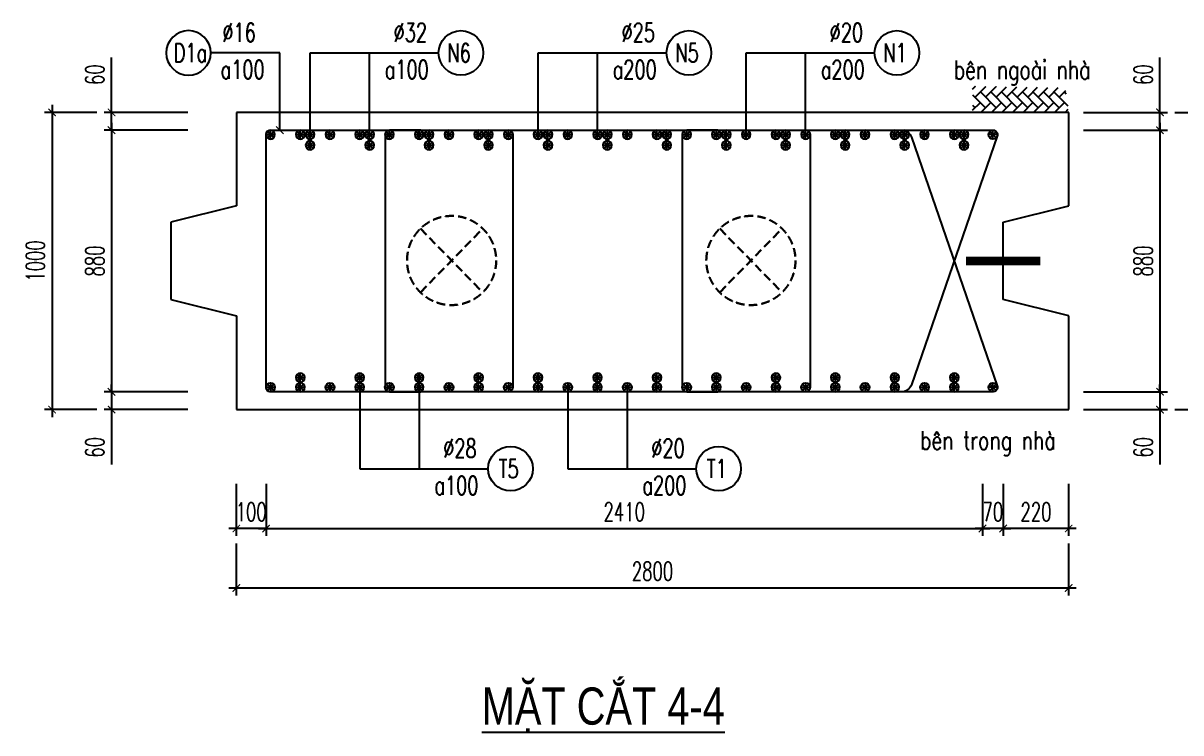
# Model space of a CAD drawing. Header units: millimetres. Extents: x -143483 to 1166745, y -1448440 to -1202244.
# Drawn here: x 178778 to 194356, y -1245921 to -1236370 of the extents above; entities that cross this region are included whole.
import ezdxf
from ezdxf.enums import TextEntityAlignment as Align

# ---------------------------------------------------------------- set-up
doc = ezdxf.new("R2010")
doc.units = ezdxf.units.MM
doc.header["$LTSCALE"] = 30
doc.header["$PDMODE"] = 3
doc.linetypes.add('DASHED', pattern=[19.05, 12.7, -6.35])
doc.layers.get('0').update_dxf_attribs({"lineweight": 9})
doc.layers.get('Defpoints').update_dxf_attribs({"lineweight": 9})
for name, color, linetype in [('ccu11-Cotthep', 9, 'Continuous'), ('ccu11-Dim', 8, 'Continuous'), ('ccu11-Hatch', 8, 'Continuous'), ('ccu11-Text', 31, 'Continuous'), ('ccu11-Thay', 7, 'Continuous'), ('ccu11-Thep', 4, 'Continuous'), ('ccu11-Thep doc', 4, 'Continuous'), ('ccu11-Thepdai', 6, 'Continuous')]:
    doc.layers.add(name, color=color, linetype=linetype)
doc.layers.add('ccu11-Khuat', color=9, linetype='DASHED', lineweight=30)
doc.layers.add('Vicom_thep doc', color=1, linetype='Continuous', lineweight=35)
doc.styles.add('ccu11-dim', font='vnsimli.shx', dxfattribs={"width": 0.65, "bigfont": 'bigfont.shx'})
doc.styles.add('ccu11-VnAvH-B', font='VHAVANB.TTF')
doc.styles.add('ccu11-vnsimli', font='vnsimli.shx', dxfattribs={"width": 0.8, "bigfont": 'vns.shx'})
doc.styles.add('ccu11-vnsimple', font='vnsimple.shx', dxfattribs={"bigfont": 'bigfont.shx'})
doc.styles.add('ccu11_simli', font='vnsimli.shx', dxfattribs={"width": 0.8})
doc.dimstyles.new('ccu11-100', dxfattribs={"dimscale": 100, "dimtxt": 2.5, "dimasz": 1, "dimexe": 1, "dimexo": 2, "dimgap": 1, "dimtad": 1, "dimdec": 0, "dimdsep": 46, "dimtxsty": 'ccu11-dim', "dimblk": 'ARCHTICK', "dimcen": -1, "dimdle": 1, "dimclrd": 256, "dimclre": 256, "dimclrt": 3, "dimadec": 0, "dimazin": 2, "dimtfac": 0.1, "dimtdec": 0, "dimtmove": 0, "dimatfit": 1, "dimldrblk": 'ARCHTICK', "dimfxl": 0, "dimtvp": 0.833333, "dimtolj": 1, "dimtzin": 12, "dimarcsym": 0})
doc.dimstyles.new('ccu11-100x4', dxfattribs={"dimscale": 100, "dimtxt": 2.5, "dimasz": 1, "dimexe": 1, "dimexo": 2, "dimgap": 1, "dimtad": 1, "dimdec": 0, "dimlfac": 0.25, "dimdsep": 46, "dimtxsty": 'ccu11-dim', "dimblk": 'ARCHTICK', "dimcen": -1, "dimdle": 1, "dimclrd": 256, "dimclre": 256, "dimclrt": 3, "dimadec": 0, "dimazin": 2, "dimtfac": 0.1, "dimtdec": 0, "dimtmove": 0, "dimatfit": 1, "dimldrblk": 'ARCHTICK', "dimfxl": 0, "dimtvp": 0.833333, "dimtolj": 1, "dimtzin": 12, "dimarcsym": 0})

# ---------------------------------------------------------------- blocks, each defined once
blk = doc.blocks.new('MCT')
at = {"ltscale": 0.005}
for p, q in [((-0.49, 0), (0.49, 0)), ((0.35, -0.35), (-0.35, 0.35)), ((-0.35, -0.35), (0.35, 0.35)), ((0, -0.49), (0, 0.49))]:
    blk.add_line(p, q, dxfattribs=at)
blk.add_circle((0, 0), 0.492, dxfattribs=at)
blk = doc.blocks.new('*U2342')
at = {"layer": 'ccu11-Thep doc', "xscale": -121.9200000001001, "yscale": 121.9200000001001, "zscale": 121.92, "rotation": 270}
blk.add_blockref('MCT', (0, 0), dxfattribs=at)
blk = doc.blocks.new('*U2343')
at = {"layer": 'ccu11-Thep doc', "color": 0, "linetype": 'ByBlock', "lineweight": -2, "transparency": 16777216}
for p in [(0, 0), (800, 0), (1600, 0), (2400, 0), (3200, 0), (4000, 0), (4800, 0), (5600, 0), (6400, 0), (7200, 0), (8000, 0), (8800, 0)]:
    blk.add_blockref('*U2342', p, dxfattribs=at)
blk = doc.blocks.new('*U2344')
at = {"layer": 'ccu11-Thep doc', "xscale": -121.9200000001001, "yscale": 121.9200000001001, "zscale": 121.92, "rotation": 270}
blk.add_blockref('MCT', (0, 0), dxfattribs=at)
blk = doc.blocks.new('*U2345')
at = {"layer": 'ccu11-Thep doc', "color": 0, "linetype": 'ByBlock', "lineweight": -2, "transparency": 16777216}
for p in [(0, 0), (800, 0), (1600, 0), (2400, 0), (3200, 0), (4000, 0), (4800, 0), (5600, 0), (6400, 0), (7200, 0), (8000, 0), (8800, 0)]:
    blk.add_blockref('*U2344', p, dxfattribs=at)
blk = doc.blocks.new('_ARCHTICK')
at = {"color": 0, "linetype": 'ByBlock', "const_width": 0.15}
blk.add_lwpolyline([(-0.5, -0.5), (0.5, 0.5)], dxfattribs=at)
blk = doc.blocks.new('*D2500')
at = {"layer": 'ccu11-Dim', "linetype": 'ByBlock', "lineweight": -2, "ltscale": 30, "transparency": 16777216}
for p, q in [((179967, -1237571), (179967, -1236831)), ((180995, -1237571), (179867, -1237571)), ((179967, -1237811), (179967, -1237571)), ((180995, -1237811), (179867, -1237811)), ((179967, -1237811), (179967, -1237911))]:
    blk.add_line(p, q, dxfattribs=at)
at = {"layer": 'Defpoints', "color": 0, "linetype": 'ByBlock', "ltscale": 30, "transparency": 16777216}
for p in [(181195, -1237571), (179967, -1237811), (181195, -1237811)]:
    blk.add_point(p, dxfattribs=at)
at = {"layer": 'ccu11-Dim', "linetype": 'ByBlock', "lineweight": -2, "ltscale": 30, "transparency": 16777216, "xscale": 100, "yscale": 100, "zscale": 100}
for p, rotation in [((179967, -1237571), 270), ((179967, -1237811), 90)]:
    blk.add_blockref('_ARCHTICK', p, dxfattribs=dict(at, rotation=rotation))
at = {"layer": 'ccu11-Dim', "color": 3, "linetype": 'ByBlock', "ltscale": 30, "transparency": 16777216, "insert": (179742, -1237063), "char_height": 250, "attachment_point": 5, "rotation": 90, "style": 'ccu11-dim'}
blk.add_mtext('\\A1;60', dxfattribs=at)
blk = doc.blocks.new('*D2501')
at = {"layer": 'ccu11-Dim', "linetype": 'ByBlock', "lineweight": -2, "ltscale": 30, "transparency": 16777216}
for p, q in [((180995, -1237811), (179867, -1237811)), ((179967, -1237711), (179967, -1241431)), ((180995, -1241331), (179867, -1241331))]:
    blk.add_line(p, q, dxfattribs=at)
at = {"layer": 'Defpoints', "color": 0, "linetype": 'ByBlock', "ltscale": 30, "transparency": 16777216}
for p in [(181195, -1237811), (179967, -1241331), (181195, -1241331)]:
    blk.add_point(p, dxfattribs=at)
at = {"layer": 'ccu11-Dim', "linetype": 'ByBlock', "lineweight": -2, "ltscale": 30, "transparency": 16777216, "xscale": 100, "yscale": 100, "zscale": 100}
for p, rotation in [((179967, -1237811), 90), ((179967, -1241331), 270)]:
    blk.add_blockref('_ARCHTICK', p, dxfattribs=dict(at, rotation=rotation))
at = {"layer": 'ccu11-Dim', "color": 3, "linetype": 'ByBlock', "ltscale": 30, "transparency": 16777216, "insert": (179742, -1239571), "char_height": 250, "attachment_point": 5, "rotation": 90, "style": 'ccu11-dim'}
blk.add_mtext('\\A1;880', dxfattribs=at)
blk = doc.blocks.new('*D2502')
at = {"layer": 'ccu11-Dim', "linetype": 'ByBlock', "lineweight": -2, "ltscale": 30, "transparency": 16777216}
for p, q in [((179967, -1241331), (179967, -1241231)), ((180995, -1241331), (179867, -1241331)), ((179967, -1241331), (179967, -1241571)), ((180995, -1241571), (179867, -1241571)), ((179967, -1241571), (179967, -1242310))]:
    blk.add_line(p, q, dxfattribs=at)
at = {"layer": 'Defpoints', "color": 0, "linetype": 'ByBlock', "ltscale": 30, "transparency": 16777216}
for p in [(179967, -1241331), (181195, -1241331), (181195, -1241571)]:
    blk.add_point(p, dxfattribs=at)
at = {"layer": 'ccu11-Dim', "linetype": 'ByBlock', "lineweight": -2, "ltscale": 30, "transparency": 16777216, "xscale": 100, "yscale": 100, "zscale": 100}
for p, rotation in [((179967, -1241331), 270), ((179967, -1241571), 90)]:
    blk.add_blockref('_ARCHTICK', p, dxfattribs=dict(at, rotation=rotation))
at = {"layer": 'ccu11-Dim', "color": 3, "linetype": 'ByBlock', "ltscale": 30, "transparency": 16777216, "insert": (179742, -1242079), "char_height": 250, "attachment_point": 5, "rotation": 90, "style": 'ccu11-dim'}
blk.add_mtext('\\A1;60', dxfattribs=at)
blk = doc.blocks.new('*D2503')
at = {"layer": 'ccu11-Dim', "linetype": 'ByBlock', "lineweight": -2, "ltscale": 30, "transparency": 16777216}
for p, q in [((179167, -1237471), (179167, -1241671)), ((179767, -1237571), (179067, -1237571)), ((179767, -1241571), (179067, -1241571))]:
    blk.add_line(p, q, dxfattribs=at)
at = {"layer": 'Defpoints', "color": 0, "linetype": 'ByBlock', "ltscale": 30, "transparency": 16777216}
for p in [(179967, -1237571), (179167, -1241571), (179967, -1241571)]:
    blk.add_point(p, dxfattribs=at)
at = {"layer": 'ccu11-Dim', "linetype": 'ByBlock', "lineweight": -2, "ltscale": 30, "transparency": 16777216, "xscale": 100, "yscale": 100, "zscale": 100}
for p, rotation in [((179167, -1237571), 90), ((179167, -1241571), 270)]:
    blk.add_blockref('_ARCHTICK', p, dxfattribs=dict(at, rotation=rotation))
at = {"layer": 'ccu11-Dim', "color": 3, "linetype": 'ByBlock', "ltscale": 30, "transparency": 16777216, "insert": (178942, -1239571), "char_height": 250, "attachment_point": 5, "rotation": 90, "style": 'ccu11-dim'}
blk.add_mtext('\\A1;1000', dxfattribs=at)
blk = doc.blocks.new('*D2504')
at = {"layer": 'ccu11-Dim', "linetype": 'ByBlock', "lineweight": -2, "ltscale": 30, "transparency": 16777216}
for p, q in [((191966, -1242571), (191966, -1243271)), ((192846, -1242571), (192846, -1243271)), ((192946, -1243171), (191866, -1243171))]:
    blk.add_line(p, q, dxfattribs=at)
at = {"layer": 'Defpoints', "color": 0, "linetype": 'ByBlock', "ltscale": 30, "transparency": 16777216}
for p in [(191966, -1242371), (192846, -1242371), (191966, -1243171)]:
    blk.add_point(p, dxfattribs=at)
at = {"layer": 'ccu11-Dim', "linetype": 'ByBlock', "lineweight": -2, "ltscale": 30, "transparency": 16777216, "xscale": 100, "yscale": 100, "zscale": 100, "rotation": 180}
blk.add_blockref('_ARCHTICK', (191966, -1243171), dxfattribs=at)
at = {"layer": 'ccu11-Dim', "linetype": 'ByBlock', "lineweight": -2, "ltscale": 30, "transparency": 16777216, "xscale": 100, "yscale": 100, "zscale": 100}
blk.add_blockref('_ARCHTICK', (192846, -1243171), dxfattribs=at)
at = {"layer": 'ccu11-Dim', "color": 3, "linetype": 'ByBlock', "ltscale": 30, "transparency": 16777216, "insert": (192406, -1242946), "char_height": 250, "attachment_point": 5, "style": 'ccu11-dim'}
blk.add_mtext('\\A1;220', dxfattribs=at)
blk = doc.blocks.new('*D2505')
at = {"layer": 'ccu11-Dim', "linetype": 'ByBlock', "lineweight": -2, "ltscale": 30, "transparency": 16777216}
for p, q in [((181646, -1243371), (181646, -1244071)), ((192846, -1243371), (192846, -1244071)), ((181546, -1243971), (192946, -1243971))]:
    blk.add_line(p, q, dxfattribs=at)
at = {"layer": 'Defpoints', "color": 0, "linetype": 'ByBlock', "ltscale": 30, "transparency": 16777216}
for p in [(181646, -1243171), (192846, -1243171), (192846, -1243971)]:
    blk.add_point(p, dxfattribs=at)
at = {"layer": 'ccu11-Dim', "linetype": 'ByBlock', "lineweight": -2, "ltscale": 30, "transparency": 16777216, "xscale": 100, "yscale": 100, "zscale": 100, "rotation": 180}
blk.add_blockref('_ARCHTICK', (181646, -1243971), dxfattribs=at)
at = {"layer": 'ccu11-Dim', "linetype": 'ByBlock', "lineweight": -2, "ltscale": 30, "transparency": 16777216, "xscale": 100, "yscale": 100, "zscale": 100}
blk.add_blockref('_ARCHTICK', (192846, -1243971), dxfattribs=at)
at = {"layer": 'ccu11-Dim', "color": 3, "linetype": 'ByBlock', "ltscale": 30, "transparency": 16777216, "insert": (187246, -1243746), "char_height": 250, "attachment_point": 5, "style": 'ccu11-dim'}
blk.add_mtext('\\A1;2800', dxfattribs=at)
blk = doc.blocks.new('*D2506')
at = {"layer": 'ccu11-Dim', "linetype": 'ByBlock', "lineweight": -2, "ltscale": 30, "transparency": 16777216}
for p, q in [((191686, -1242571), (191686, -1243271)), ((191966, -1242571), (191966, -1243271)), ((191686, -1243171), (191586, -1243171)), ((191966, -1243171), (191686, -1243171)), ((191966, -1243171), (192066, -1243171))]:
    blk.add_line(p, q, dxfattribs=at)
at = {"layer": 'Defpoints', "color": 0, "linetype": 'ByBlock', "ltscale": 30, "transparency": 16777216}
for p in [(191686, -1242371), (191966, -1242371), (191686, -1243171)]:
    blk.add_point(p, dxfattribs=at)
at = {"layer": 'ccu11-Dim', "linetype": 'ByBlock', "lineweight": -2, "ltscale": 30, "transparency": 16777216, "xscale": 100, "yscale": 100, "zscale": 100}
blk.add_blockref('_ARCHTICK', (191686, -1243171), dxfattribs=at)
at = {"layer": 'ccu11-Dim', "linetype": 'ByBlock', "lineweight": -2, "ltscale": 30, "transparency": 16777216, "xscale": 100, "yscale": 100, "zscale": 100, "rotation": 180}
blk.add_blockref('_ARCHTICK', (191966, -1243171), dxfattribs=at)
at = {"layer": 'ccu11-Dim', "color": 3, "linetype": 'ByBlock', "ltscale": 30, "transparency": 16777216, "insert": (191826, -1242946), "char_height": 250, "attachment_point": 5, "style": 'ccu11-dim'}
blk.add_mtext('\\A1;70', dxfattribs=at)
blk = doc.blocks.new('*D2507')
at = {"layer": 'ccu11-Dim', "linetype": 'ByBlock', "lineweight": -2, "ltscale": 30, "transparency": 16777216}
for p, q in [((182046, -1242571), (182046, -1243271)), ((191686, -1242571), (191686, -1243271)), ((181946, -1243171), (191786, -1243171))]:
    blk.add_line(p, q, dxfattribs=at)
at = {"layer": 'Defpoints', "color": 0, "linetype": 'ByBlock', "ltscale": 30, "transparency": 16777216}
for p in [(182046, -1242371), (191686, -1242371), (191686, -1243171)]:
    blk.add_point(p, dxfattribs=at)
at = {"layer": 'ccu11-Dim', "linetype": 'ByBlock', "lineweight": -2, "ltscale": 30, "transparency": 16777216, "xscale": 100, "yscale": 100, "zscale": 100, "rotation": 180}
blk.add_blockref('_ARCHTICK', (182046, -1243171), dxfattribs=at)
at = {"layer": 'ccu11-Dim', "linetype": 'ByBlock', "lineweight": -2, "ltscale": 30, "transparency": 16777216, "xscale": 100, "yscale": 100, "zscale": 100}
blk.add_blockref('_ARCHTICK', (191686, -1243171), dxfattribs=at)
at = {"layer": 'ccu11-Dim', "color": 3, "linetype": 'ByBlock', "ltscale": 30, "transparency": 16777216, "insert": (186866, -1242946), "char_height": 250, "attachment_point": 5, "style": 'ccu11-dim'}
blk.add_mtext('\\A1;2410', dxfattribs=at)
blk = doc.blocks.new('*D2508')
at = {"layer": 'ccu11-Dim', "linetype": 'ByBlock', "lineweight": -2, "ltscale": 30, "transparency": 16777216}
for p, q in [((181646, -1242571), (181646, -1243271)), ((182046, -1242571), (182046, -1243271)), ((181646, -1243171), (181546, -1243171)), ((182046, -1243171), (181646, -1243171)), ((182046, -1243171), (182146, -1243171))]:
    blk.add_line(p, q, dxfattribs=at)
at = {"layer": 'Defpoints', "color": 0, "linetype": 'ByBlock', "ltscale": 30, "transparency": 16777216}
for p in [(181646, -1242371), (182046, -1242371), (181646, -1243171)]:
    blk.add_point(p, dxfattribs=at)
at = {"layer": 'ccu11-Dim', "linetype": 'ByBlock', "lineweight": -2, "ltscale": 30, "transparency": 16777216, "xscale": 100, "yscale": 100, "zscale": 100}
blk.add_blockref('_ARCHTICK', (181646, -1243171), dxfattribs=at)
at = {"layer": 'ccu11-Dim', "linetype": 'ByBlock', "lineweight": -2, "ltscale": 30, "transparency": 16777216, "xscale": 100, "yscale": 100, "zscale": 100, "rotation": 180}
blk.add_blockref('_ARCHTICK', (182046, -1243171), dxfattribs=at)
at = {"layer": 'ccu11-Dim', "color": 3, "linetype": 'ByBlock', "ltscale": 30, "transparency": 16777216, "insert": (181846, -1242946), "char_height": 250, "attachment_point": 5, "style": 'ccu11-dim'}
blk.add_mtext('\\A1;100', dxfattribs=at)
blk = doc.blocks.new('SHD')
at = {"layer": 'ccu11-Cotthep'}
blk.add_circle((300, 0), 300, dxfattribs=at)
at = {"layer": 'ccu11-Cotthep', "color": 31, "style": 'ccu11_simli', "width": 0.8}
blk.add_attdef('DK', text='', height=250, dxfattribs=at).set_placement((-101, 65), align=Align.BOTTOM_RIGHT)
blk.add_attdef('KH', text='', height=250, dxfattribs=at).set_placement((300, 0), align=Align.MIDDLE)
blk.add_attdef('KC', text='', height=250, dxfattribs=at).set_placement((-101, -142), align=Align.TOP_RIGHT)
blk = doc.blocks.new('*D2509')
at = {"layer": 'ccu11-Dim', "linetype": 'ByBlock', "lineweight": -2, "ltscale": 30, "transparency": 16777216}
for p, q in [((194075, -1237571), (194075, -1236831)), ((193046, -1237571), (194175, -1237571)), ((194075, -1237811), (194075, -1237571)), ((193046, -1237811), (194175, -1237811)), ((194075, -1237811), (194075, -1237911))]:
    blk.add_line(p, q, dxfattribs=at)
at = {"layer": 'Defpoints', "color": 0, "linetype": 'ByBlock', "ltscale": 30, "transparency": 16777216}
for p in [(192846, -1237571), (192846, -1237811), (194075, -1237811)]:
    blk.add_point(p, dxfattribs=at)
at = {"layer": 'ccu11-Dim', "linetype": 'ByBlock', "lineweight": -2, "ltscale": 30, "transparency": 16777216, "xscale": 100, "yscale": 100, "zscale": 100}
for p, rotation in [((194075, -1237571), 270), ((194075, -1237811), 90)]:
    blk.add_blockref('_ARCHTICK', p, dxfattribs=dict(at, rotation=rotation))
at = {"layer": 'ccu11-Dim', "color": 3, "linetype": 'ByBlock', "ltscale": 30, "transparency": 16777216, "insert": (193850, -1237063), "char_height": 250, "attachment_point": 5, "rotation": 90, "style": 'ccu11-dim'}
blk.add_mtext('\\A1;60', dxfattribs=at)
blk = doc.blocks.new('*D2510')
at = {"layer": 'ccu11-Dim', "linetype": 'ByBlock', "lineweight": -2, "ltscale": 30, "transparency": 16777216}
for p, q in [((193046, -1237811), (194175, -1237811)), ((194075, -1237711), (194075, -1241431)), ((193046, -1241331), (194175, -1241331))]:
    blk.add_line(p, q, dxfattribs=at)
at = {"layer": 'Defpoints', "color": 0, "linetype": 'ByBlock', "ltscale": 30, "transparency": 16777216}
for p in [(192846, -1237811), (192846, -1241331), (194075, -1241331)]:
    blk.add_point(p, dxfattribs=at)
at = {"layer": 'ccu11-Dim', "linetype": 'ByBlock', "lineweight": -2, "ltscale": 30, "transparency": 16777216, "xscale": 100, "yscale": 100, "zscale": 100}
for p, rotation in [((194075, -1237811), 90), ((194075, -1241331), 270)]:
    blk.add_blockref('_ARCHTICK', p, dxfattribs=dict(at, rotation=rotation))
at = {"layer": 'ccu11-Dim', "color": 3, "linetype": 'ByBlock', "ltscale": 30, "transparency": 16777216, "insert": (193850, -1239571), "char_height": 250, "attachment_point": 5, "rotation": 90, "style": 'ccu11-dim'}
blk.add_mtext('\\A1;880', dxfattribs=at)
blk = doc.blocks.new('*D2511')
at = {"layer": 'ccu11-Dim', "linetype": 'ByBlock', "lineweight": -2, "ltscale": 30, "transparency": 16777216}
for p, q in [((194075, -1241331), (194075, -1241231)), ((193046, -1241331), (194175, -1241331)), ((194075, -1241331), (194075, -1241571)), ((193046, -1241571), (194175, -1241571)), ((194075, -1241571), (194075, -1242310))]:
    blk.add_line(p, q, dxfattribs=at)
at = {"layer": 'Defpoints', "color": 0, "linetype": 'ByBlock', "ltscale": 30, "transparency": 16777216}
for p in [(192846, -1241331), (194075, -1241331), (192846, -1241571)]:
    blk.add_point(p, dxfattribs=at)
at = {"layer": 'ccu11-Dim', "linetype": 'ByBlock', "lineweight": -2, "ltscale": 30, "transparency": 16777216, "xscale": 100, "yscale": 100, "zscale": 100}
for p, rotation in [((194075, -1241331), 270), ((194075, -1241571), 90)]:
    blk.add_blockref('_ARCHTICK', p, dxfattribs=dict(at, rotation=rotation))
at = {"layer": 'ccu11-Dim', "color": 3, "linetype": 'ByBlock', "ltscale": 30, "transparency": 16777216, "insert": (193850, -1242079), "char_height": 250, "attachment_point": 5, "rotation": 90, "style": 'ccu11-dim'}
blk.add_mtext('\\A1;60', dxfattribs=at)
blk = doc.blocks.new('*D2512')
at = {"layer": 'ccu11-Dim', "linetype": 'ByBlock', "lineweight": -2, "ltscale": 30, "transparency": 16777216}
for p, q in [((194875, -1237471), (194875, -1241671)), ((194275, -1237571), (194975, -1237571)), ((194275, -1241571), (194975, -1241571))]:
    blk.add_line(p, q, dxfattribs=at)
at = {"layer": 'Defpoints', "color": 0, "linetype": 'ByBlock', "ltscale": 30, "transparency": 16777216}
for p in [(194075, -1237571), (194075, -1241571), (194875, -1241571)]:
    blk.add_point(p, dxfattribs=at)
at = {"layer": 'ccu11-Dim', "linetype": 'ByBlock', "lineweight": -2, "ltscale": 30, "transparency": 16777216, "xscale": 100, "yscale": 100, "zscale": 100}
for p, rotation in [((194875, -1237571), 90), ((194875, -1241571), 270)]:
    blk.add_blockref('_ARCHTICK', p, dxfattribs=dict(at, rotation=rotation))
at = {"layer": 'ccu11-Dim', "color": 3, "linetype": 'ByBlock', "ltscale": 30, "transparency": 16777216, "insert": (194650, -1239571), "char_height": 250, "attachment_point": 5, "rotation": 90, "style": 'ccu11-dim'}
blk.add_mtext('\\A1;1000', dxfattribs=at)
blk = doc.blocks.new('ccu11_block_thep')
at = {"layer": 'ccu11-Thep', "color": 3}
for p, q in [((-0.4, 0), (0.4, 0)), ((-0.28, 0.28), (0.28, -0.28)), ((0.28, 0.28), (-0.28, -0.28)), ((0, 0.4), (0, -0.4))]:
    blk.add_line(p, q, dxfattribs=at)
at = {"layer": 'ccu11-Thep', "color": 1, "const_width": 0.0667}
blk.add_lwpolyline([(-0.4, 0, 1), (0.4, 0, 1), (-0.4, 0, 1)], format="xyb", dxfattribs=at)
at = {"layer": 'ccu11-Thep', "color": 1}
blk.add_circle((0, 0), 0.4, dxfattribs=at)
blk = doc.blocks.new('*U2324')
at = {"layer": 'Vicom_thep doc', "xscale": -150, "yscale": 150, "zscale": 150, "rotation": 180}
blk.add_blockref('ccu11_block_thep', (0, 0), dxfattribs=at)
blk = doc.blocks.new('*U2325')
at = {"layer": 'ccu11-Thep doc', "color": 0, "linetype": 'ByBlock', "lineweight": -2, "transparency": 16777216}
for p in [(0, 0), (800, 0), (1600, 0), (2400, 0), (3200, 0), (4000, 0), (4800, 0), (5600, 0), (6400, 0), (7200, 0), (8000, 0), (8800, 0)]:
    blk.add_blockref('*U2324', p, dxfattribs=at)
blk = doc.blocks.new('*U2326')
at = {"layer": 'Vicom_thep doc', "xscale": -150, "yscale": 150, "zscale": 150, "rotation": 180}
blk.add_blockref('ccu11_block_thep', (0, 0), dxfattribs=at)
blk = doc.blocks.new('*U2327')
at = {"layer": 'ccu11-Thep doc', "color": 0, "linetype": 'ByBlock', "lineweight": -2, "transparency": 16777216}
for p in [(0, 0), (800, 0), (1600, 0), (2400, 0), (3200, 0), (4000, 0), (4800, 0), (5600, 0), (6400, 0), (7200, 0), (8000, 0), (8800, 0)]:
    blk.add_blockref('*U2326', p, dxfattribs=at)
blk = doc.blocks.new('*U2340')
at = {"layer": 'Vicom_thep doc', "xscale": -150, "yscale": 150, "zscale": 150, "rotation": 180}
blk.add_blockref('ccu11_block_thep', (0, 0), dxfattribs=at)
blk = doc.blocks.new('*U2341')
at = {"layer": 'ccu11-Thep doc', "color": 0, "linetype": 'ByBlock', "lineweight": -2, "transparency": 16777216}
for p in [(0, 0), (800, 0), (1600, 0), (2400, 0), (3200, 0), (4000, 0), (4800, 0), (5600, 0), (6400, 0), (7200, 0), (8000, 0), (8800, 0)]:
    blk.add_blockref('*U2340', p, dxfattribs=at)
blk = doc.blocks.new('*U2328')
at = {"layer": 'Vicom_thep doc', "xscale": -150, "yscale": 150, "zscale": 150, "rotation": 180}
blk.add_blockref('ccu11_block_thep', (0, 0), dxfattribs=at)
blk = doc.blocks.new('*U2329')
at = {"layer": 'ccu11-Thep doc', "color": 0, "linetype": 'ByBlock', "lineweight": -2, "transparency": 16777216}
for p in [(0, 0), (800, 0), (1600, 0), (2400, 0), (3200, 0), (4000, 0), (4800, 0), (5600, 0), (6400, 0), (7200, 0), (8000, 0), (8800, 0)]:
    blk.add_blockref('*U2328', p, dxfattribs=at)
blk = doc.blocks.new('*U2330')
at = {"layer": 'Vicom_thep doc', "xscale": -150, "yscale": 150, "zscale": 150, "rotation": 180}
blk.add_blockref('ccu11_block_thep', (0, 0), dxfattribs=at)
blk = doc.blocks.new('*U2331')
at = {"layer": 'ccu11-Thep doc', "color": 0, "linetype": 'ByBlock', "lineweight": -2, "transparency": 16777216}
for p in [(0, 0), (800, 0), (1600, 0), (2400, 0), (3200, 0), (4000, 0), (4800, 0), (5600, 0), (6400, 0), (7200, 0), (8000, 0), (8800, 0)]:
    blk.add_blockref('*U2330', p, dxfattribs=at)

msp = doc.modelspace()

# ---------------------------------------------------------------- hatches: boundary and pattern name
at = {"layer": 'ccu11-Hatch', "ltscale": 10}
h = msp.add_hatch(dxfattribs=at)
h.set_pattern_fill('AR-HBONE', color=256, scale=25, angle=270, style=0)
h.set_pattern_definition([(45, (-3070296.38, 538885.57), (141.4213562, 4e-14), [300, -100]), (315, (-3070225.67, 538956.28), (141.4213562, 4e-14), [300, -100])])
h.paths.add_polyline_path([(191554.12, -1237217.9), (191554.12, -1237570.62), (192846.48, -1237570.62), (192803.62, -1237239.32)])

# ---------------------------------------------------------------- linework, layer by layer
at = {"layer": 'ccu11-Khuat', "ltscale": 0.3}
for p, q in [((184123.9, -1239134.91), (184962.13, -1239993.61)), ((184123.9, -1239993.61), (184962.13, -1239134.91)), ((188151.13, -1239134.91), (188989.37, -1239993.61)), ((188151.13, -1239993.61), (188989.37, -1239134.91))]:
    msp.add_line(p, q, dxfattribs=at)
for centre in [(184543.02, -1239564.26), (188570.25, -1239564.26)]:
    msp.add_circle(centre, 600, dxfattribs=at)
at = {"layer": 'ccu11-Thay'}
for p, q in [((192846.48, -1237570.62), (181646.48, -1237570.62)), ((181646.48, -1237570.62), (181646.48, -1238830.62)), ((192846.48, -1238830.62), (192846.48, -1237570.62)), ((181646.48, -1238830.62), (180766.71, -1239050.62)), ((191966.71, -1239050.62), (192846.48, -1238830.62)), ((180766.71, -1239050.62), (180766.71, -1240090.62)), ((191966.71, -1240090.62), (191966.71, -1239050.62)), ((180766.71, -1240090.62), (181646.48, -1240310.62)), ((192846.48, -1240310.62), (191966.71, -1240090.62)), ((181646.48, -1240310.62), (181646.48, -1241570.62)), ((192846.48, -1241570.62), (192846.48, -1240310.62)), ((181646.48, -1241570.62), (192846.48, -1241570.62))]:
    msp.add_line(p, q, dxfattribs=at)
at = {"layer": 'ccu11-Thep', "const_width": 120}
msp.add_lwpolyline([(191466.48, -1239570.62), (192466.48, -1239570.62)], dxfattribs=at)
at = {"layer": 'ccu11-Thepdai'}
for points in [[(189898.27, -1237810.62), (190618.74, -1237810.62, -0.23620228), (190730.51, -1237903.37), (191884.39, -1241250.12, -0.5204497), (191828, -1241330.62), (182096.48, -1241330.62, -0.41421356), (182046.48, -1241280.62), (182046.48, -1237860.62, -0.41421356), (182096.48, -1237810.62), (191828, -1237810.62, -0.5204497), (191884.39, -1237891.12), (190730.51, -1241237.88, -0.23620228), (190618.74, -1241330.62), (189898.27, -1241330.62)], [(184127.16, -1237810.62), (183707.16, -1237810.62, 0.41421356), (183647.16, -1237870.62), (183647.16, -1241270.62, 0.41421356), (183707.16, -1241330.62), (184127.16, -1241330.62)], [(184887.16, -1237810.62), (185307.16, -1237810.62, -0.41421356), (185367.16, -1237870.62), (185367.16, -1241270.62, -0.41421356), (185307.16, -1241330.62), (184887.16, -1241330.62)], [(188127.16, -1237810.62), (187707.16, -1237810.62, 0.41421356), (187647.16, -1237870.62), (187647.16, -1241270.62, 0.41421356), (187707.16, -1241330.62), (188127.16, -1241330.62)], [(188887.16, -1237810.62), (189307.16, -1237810.62, -0.41421356), (189367.16, -1237870.62), (189367.16, -1241270.62, -0.41421356), (189307.16, -1241330.62), (188887.16, -1241330.62)]]:
    msp.add_lwpolyline(points, format="xyb", dxfattribs=at)

# ---------------------------------------------------------------- block references
at = {"layer": 'ccu11-Cotthep'}
ref = msp.add_blockref('SHD', (181302.64, -1236770.27), dxfattribs=dict(at, xscale=-1))
ref.add_attrib('KH', 'D1a', dxfattribs={"color": 31, "height": 250, "style": 'ccu11-vnsimple', "width": 0.7}).set_placement((181027.64, -1236770.27), align=Align.MIDDLE_CENTER)
ref.add_attrib('KC', 'a100', dxfattribs={"color": 31, "height": 250, "style": 'ccu11-vnsimple', "width": 0.7}).set_placement((181731.22, -1236870.27), align=Align.TOP_CENTER)
ref.add_attrib('DK', '`16', dxfattribs={"color": 31, "height": 250, "style": 'ccu11-vnsimple', "width": 0.7}).set_placement((181683.43, -1236695.27), align=Align.BOTTOM_CENTER)
ref = msp.add_blockref('SHD', (184368.13, -1236770.27), dxfattribs=at)
ref.add_attrib('KH', 'N6', dxfattribs={"color": 31, "height": 250, "style": 'ccu11-vnsimple', "width": 0.7}).set_placement((184643.13, -1236770.27), align=Align.MIDDLE_CENTER)
ref.add_attrib('KC', 'a100', dxfattribs={"color": 31, "height": 250, "style": 'ccu11-vnsimple', "width": 0.7}).set_placement((183939.55, -1236870.27), align=Align.TOP_CENTER)
ref.add_attrib('DK', '`32', dxfattribs={"color": 31, "height": 250, "style": 'ccu11-vnsimple', "width": 0.7}).set_placement((183987.35, -1236695.27), align=Align.BOTTOM_CENTER)
ref = msp.add_blockref('SHD', (187435.48, -1236770.27), dxfattribs=at)
ref.add_attrib('KH', 'N5', dxfattribs={"color": 31, "height": 250, "style": 'ccu11-vnsimple', "width": 0.7}).set_placement((187710.48, -1236770.27), align=Align.MIDDLE_CENTER)
ref.add_attrib('KC', 'a200', dxfattribs={"color": 31, "height": 250, "style": 'ccu11-vnsimple', "width": 0.7}).set_placement((187006.9, -1236870.27), align=Align.TOP_CENTER)
ref.add_attrib('DK', '`25', dxfattribs={"color": 31, "height": 250, "style": 'ccu11-vnsimple', "width": 0.7}).set_placement((187054.69, -1236695.27), align=Align.BOTTOM_CENTER)
ref = msp.add_blockref('SHD', (190235.48, -1236770.27), dxfattribs=at)
ref.add_attrib('KH', 'N1', dxfattribs={"color": 31, "height": 250, "style": 'ccu11-vnsimple', "width": 0.7}).set_placement((190510.48, -1236770.27), align=Align.MIDDLE_CENTER)
ref.add_attrib('KC', 'a200', dxfattribs={"color": 31, "height": 250, "style": 'ccu11-vnsimple', "width": 0.7}).set_placement((189806.9, -1236870.27), align=Align.TOP_CENTER)
ref.add_attrib('DK', '`20', dxfattribs={"color": 31, "height": 250, "style": 'ccu11-vnsimple', "width": 0.7}).set_placement((189854.69, -1236695.27), align=Align.BOTTOM_CENTER)
ref = msp.add_blockref('SHD', (185035.48, -1242365.98), dxfattribs=at)
ref.add_attrib('KH', 'T5', dxfattribs={"color": 31, "height": 250, "style": 'ccu11-vnsimple', "width": 0.7}).set_placement((185310.48, -1242365.98), align=Align.MIDDLE_CENTER)
ref.add_attrib('KC', 'a100', dxfattribs={"color": 31, "height": 250, "style": 'ccu11-vnsimple', "width": 0.7}).set_placement((184606.9, -1242465.98), align=Align.TOP_CENTER)
ref.add_attrib('DK', '`28', dxfattribs={"color": 31, "height": 250, "style": 'ccu11-vnsimple', "width": 0.7}).set_placement((184654.69, -1242290.98), align=Align.BOTTOM_CENTER)
ref = msp.add_blockref('SHD', (187835.48, -1242365.98), dxfattribs=at)
ref.add_attrib('KH', 'T1', dxfattribs={"color": 31, "height": 250, "style": 'ccu11-vnsimple', "width": 0.7}).set_placement((188110.48, -1242365.98), align=Align.MIDDLE_CENTER)
ref.add_attrib('KC', 'a200', dxfattribs={"color": 31, "height": 250, "style": 'ccu11-vnsimple', "width": 0.7}).set_placement((187406.9, -1242465.98), align=Align.TOP_CENTER)
ref.add_attrib('DK', '`20', dxfattribs={"color": 31, "height": 250, "style": 'ccu11-vnsimple', "width": 0.7}).set_placement((187454.69, -1242290.98), align=Align.BOTTOM_CENTER)
at = {"layer": 'ccu11-Thep doc'}
for name, p in [('*U2343', (182106.48, -1237870.62)), ('*U2325', (182506.48, -1237870.62)), ('*U2329', (182639.13, -1237870.62)), ('*U2331', (182639.13, -1238014.04)), ('*U2341', (182506.48, -1241140.51)), ('*U2327', (182506.48, -1241270.62))]:
    msp.add_blockref(name, p, dxfattribs=at)
at = {"layer": 'ccu11-Thep doc', "xscale": 121.9200000001001, "yscale": 121.9200000001001, "zscale": 121.9200000001001, "rotation": 90.00000000000001}
for p in [(191826.83, -1237870.62), (191826.83, -1241270.62)]:
    msp.add_blockref('MCT', p, dxfattribs=at)
at = {"layer": 'ccu11-Thep doc', "xscale": -1, "rotation": 180}
msp.add_blockref('*U2345', (182106.48, -1241270.62), dxfattribs=at)

# ---------------------------------------------------------------- texts
at = {"layer": 'ccu11-Text', "linetype": 'Continuous', "style": 'ccu11-vnsimli', "width": 0.75}
for s, p in [('bªn ngoµi nhµ', (192219.71, -1237122.48)), ('bªn trong nhµ', (191759.06, -1242109.09))]:
    msp.add_text(s, height=250, dxfattribs=at).set_placement(p, align=Align.CENTER)
at = {"layer": 'ccu11-Text', "color": 4, "style": 'ccu11-VnAvH-B', "width": 0.8}
msp.add_text('%%UmÆt c¾t 4-4', height=500, dxfattribs=at).set_placement((186583.56, -1245810.43), align=Align.CENTER)

# ---------------------------------------------------------------- dimensions: what is measured, and where the dimension line sits
at = {"layer": 'ccu11-Dim', "linetype": 'ByBlock', "ltscale": 30}
for base, p1, p2, angle, picture, middle in [((179966.71, -1237810.62), (181195.11, -1237570.62), (181195.11, -1237810.62), 90, '*D2500', (179966.71, -1237062.64)), ((194074.87, -1237810.62), (192846.48, -1237570.62), (192846.48, -1237810.62), 90, '*D2509', (194074.87, -1237062.64)), ((179966.71, -1241330.62), (181195.11, -1241570.62), (181195.11, -1241330.62), 270, '*D2502', (179966.71, -1242078.61)), ((194074.87, -1241330.62), (192846.48, -1241570.62), (192846.48, -1241330.62), 270, '*D2511', (194074.87, -1242078.61))]:
    dim = msp.add_linear_dim(base=base, p1=p1, p2=p2, angle=angle, dimstyle='ccu11-100x4', dxfattribs=at)
    dim.commit()
    dim.dimension.update_dxf_attribs({"geometry": picture, "text_midpoint": middle, "dimtype": 160})
for base, p1, p2, picture, middle in [((179166.71, -1241570.62), (179966.71, -1237570.62), (179966.71, -1241570.62), '*D2503', (178941.71, -1239570.62)), ((194874.87, -1241570.62), (194074.87, -1237570.62), (194074.87, -1241570.62), '*D2512', (194649.87, -1239570.62))]:
    dim = msp.add_linear_dim(base=base, p1=p1, p2=p2, angle=90, dimstyle='ccu11-100x4', dxfattribs=at)
    dim.commit()
    dim.dimension.update_dxf_attribs({"geometry": picture, "text_midpoint": middle})
for base, p1, p2, picture, middle in [((179966.71, -1241330.62), (181195.11, -1237810.62), (181195.11, -1241330.62), '*D2501', (179741.71, -1239570.62)), ((194074.87, -1241330.62), (192846.48, -1237810.62), (192846.48, -1241330.62), '*D2510', (193849.87, -1239570.62))]:
    dim = msp.add_linear_dim(base=base, p1=p1, p2=p2, angle=90, dimstyle='ccu11-100x4', override={"dimtmove": 1}, dxfattribs=at)
    dim.commit()
    dim.dimension.update_dxf_attribs({"geometry": picture, "text_midpoint": middle})
for base, p1, p2, picture, middle in [((181646.48, -1243170.98), (182046.48, -1242370.98), (181646.48, -1242370.98), '*D2508', (181846.48, -1242945.98)), ((191686.48, -1243170.98), (191966.48, -1242370.98), (191686.48, -1242370.98), '*D2506', (191826.48, -1242945.98))]:
    dim = msp.add_linear_dim(base=base, p1=p1, p2=p2, dimstyle='ccu11-100x4', override={"dimtix": 1}, dxfattribs=at)
    dim.commit()
    dim.dimension.update_dxf_attribs({"geometry": picture, "text_midpoint": middle})
for base, p1, p2, picture, middle in [((191686.48, -1243170.98), (182046.48, -1242370.98), (191686.48, -1242370.98), '*D2507', (186866.48, -1242945.98)), ((191966.48, -1243170.98), (192846.48, -1242370.98), (191966.48, -1242370.98), '*D2504', (192406.48, -1242945.98)), ((192846.48, -1243970.98), (181646.48, -1243170.98), (192846.48, -1243170.98), '*D2505', (187246.48, -1243745.98))]:
    dim = msp.add_linear_dim(base=base, p1=p1, p2=p2, dimstyle='ccu11-100x4', dxfattribs=at)
    dim.commit()
    dim.dimension.update_dxf_attribs({"geometry": picture, "text_midpoint": middle})

# ---------------------------------------------------------------- leaders
at = {"layer": 'ccu11-Cotthep', "linetype": 'ByBlock', "ltscale": 30}
msp.add_leader([(182231.64, -1237810.62), (182231.64, -1236770.27), (181302.64, -1236770.27)], dimstyle='ccu11-100x4', dxfattribs=at)
at = {"layer": 'ccu11-Cotthep'}
for points in [[(182639.13, -1237870.62), (182639.13, -1236770.27), (184368.13, -1236770.27)], [(183439.13, -1237870.62), (183439.13, -1236770.27), (184368.13, -1236770.27)], [(185706.48, -1237870.62), (185706.48, -1236770.27), (187435.48, -1236770.27)], [(186506.48, -1237870.62), (186506.48, -1236770.27), (187435.48, -1236770.27)], [(188506.48, -1237870.62), (188506.48, -1236770.27), (190235.48, -1236770.27)], [(189306.48, -1237870.62), (189306.48, -1236770.27), (190235.48, -1236770.27)], [(183306.48, -1241265.62), (183306.48, -1242365.98), (185035.48, -1242365.98)], [(184106.48, -1241265.62), (184106.48, -1242365.98), (185035.48, -1242365.98)], [(186106.48, -1241265.62), (186106.48, -1242365.98), (187835.48, -1242365.98)], [(186906.48, -1241265.62), (186906.48, -1242365.98), (187835.48, -1242365.98)]]:
    msp.add_leader(points, dimstyle='ccu11-100', override={"dimasz": 1.5, "dimgap": 1, "dimtad": 0, "dimldrblk": 'None', "dimfxl": 3, "dimfxlon": 1, "dimtfill": 1, "dimarcsym": 1}, dxfattribs=at)

doc.saveas('drawing.dxf')
